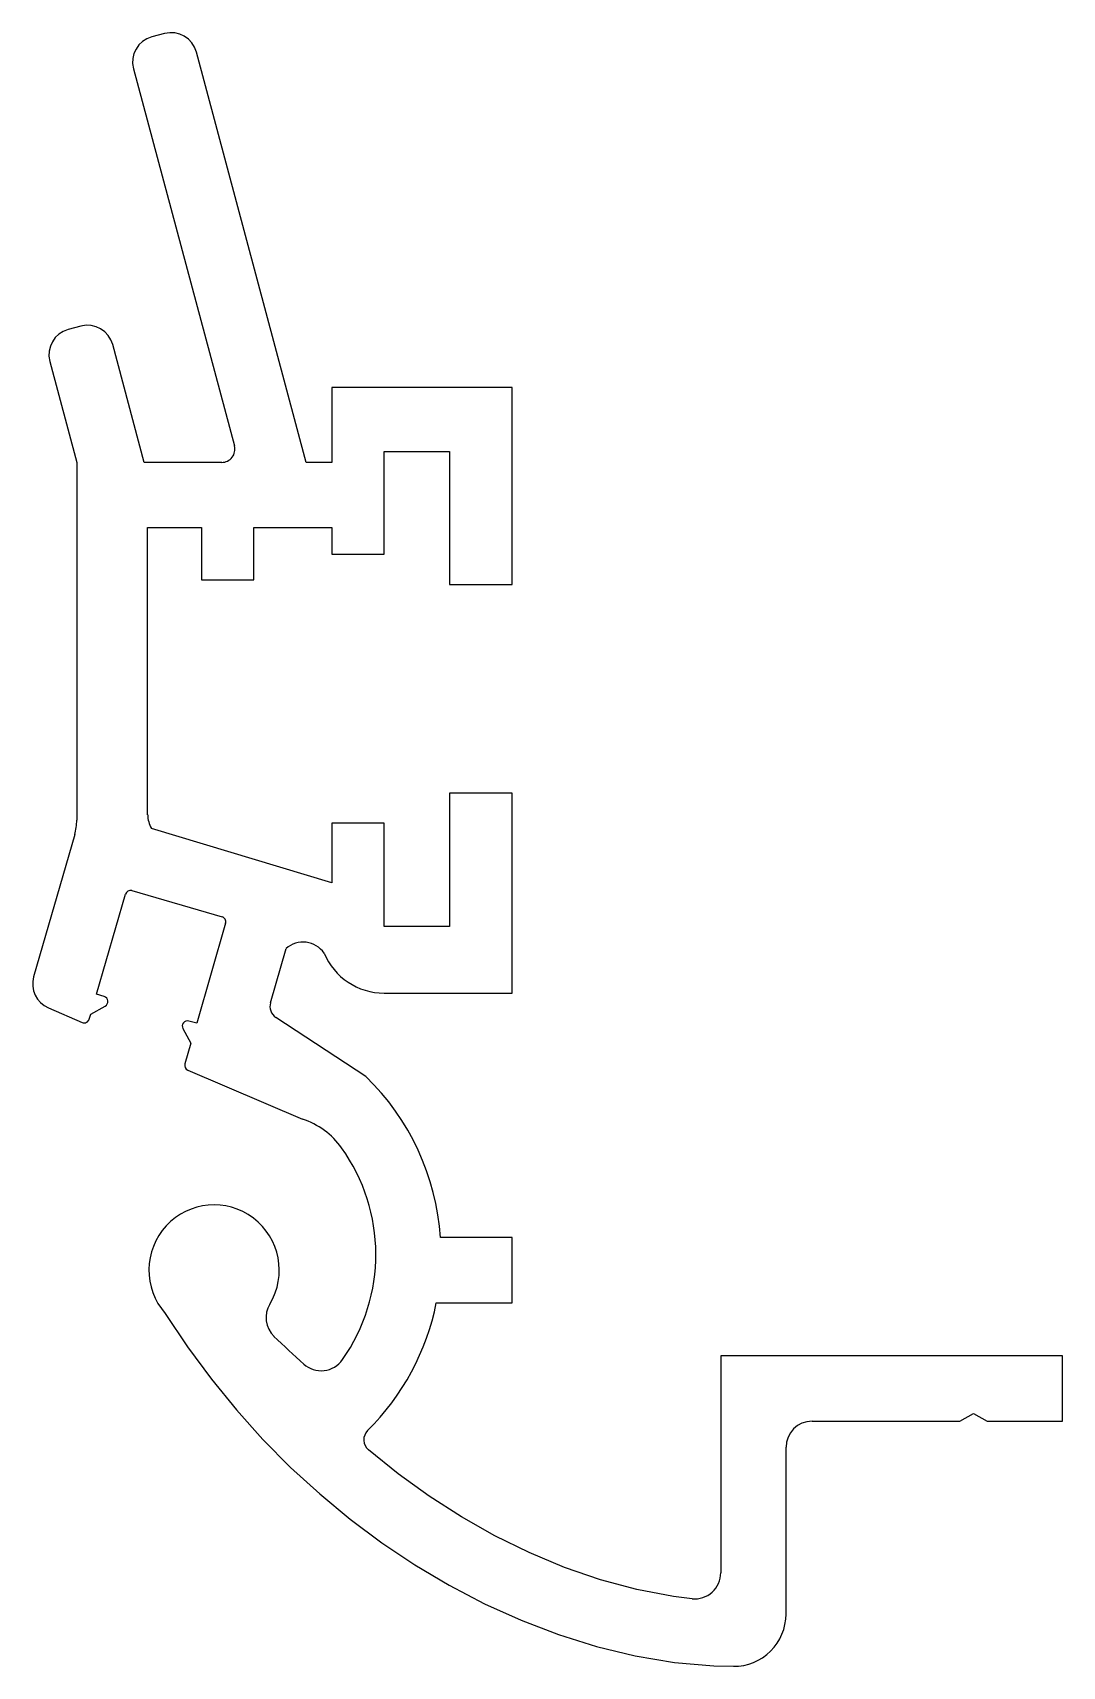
# Model space of a CAD drawing. Extents: x 1508.4 to 1547.9, y 169 to 231.6.
import ezdxf

# ---------------------------------------------------------------- set-up
doc = ezdxf.new("R2010")
doc.units = 0
doc.header["$LTSCALE"] = 15
doc.layers.get('0').update_dxf_attribs({"linetype": 'CONTINUOUS'})

msp = doc.modelspace()

# ---------------------------------------------------------------- linework, layer by layer
at = {"ltscale": 0.406943}
for p, q in [((1513.482, 231.563), (1512.999, 231.434)), ((1518.92, 215.133), (1514.707, 230.856)), ((1512.292, 230.209), (1516.163, 215.763)), ((1510.275, 220.351), (1509.792, 220.222)), ((1512.708, 215.133), (1511.499, 219.644)), ((1509.085, 218.997), (1510.12, 215.133)), ((1519.904, 218.004), (1519.904, 215.133)), ((1526.81, 218.004), (1519.904, 218.004)), ((1526.81, 210.454), (1526.81, 218.004)), ((1521.904, 211.609), (1521.904, 215.554)), ((1521.904, 215.554), (1524.404, 215.554)), ((1524.404, 215.554), (1524.404, 210.454)), ((1510.12, 215.133), (1510.12, 205.423)), ((1515.68, 215.133), (1512.708, 215.133)), ((1519.904, 215.133), (1518.92, 215.133)), ((1512.836, 201.624), (1512.836, 212.633)), ((1512.836, 212.633), (1514.904, 212.633)), ((1514.904, 212.633), (1514.904, 210.633)), ((1516.904, 210.633), (1516.904, 212.633)), ((1516.904, 212.633), (1519.904, 212.633)), ((1519.904, 212.633), (1519.904, 211.609)), ((1519.904, 211.609), (1521.904, 211.609)), ((1514.904, 210.633), (1516.904, 210.633)), ((1524.404, 210.454), (1526.81, 210.454)), ((1510.12, 205.423), (1510.12, 201.426)), ((1524.404, 202.454), (1524.404, 197.354)), ((1526.809, 202.454), (1524.404, 202.454)), ((1526.808, 194.794), (1526.809, 202.454)), ((1519.904, 199.024), (1512.979, 201.107)), ((1519.904, 201.309), (1519.904, 199.024)), ((1521.904, 201.309), (1519.904, 201.309)), ((1521.904, 197.354), (1521.904, 201.309)), ((1510.041, 200.87), (1508.465, 195.424)), ((1510.875, 194.757), (1511.982, 198.586)), ((1512.23, 198.722), (1515.688, 197.722)), ((1515.825, 197.474), (1514.717, 193.645)), ((1524.404, 197.354), (1521.904, 197.354)), ((1517.545, 194.425), (1518.146, 196.502)), ((1511.172, 194.666), (1510.875, 194.757)), ((1521.904, 194.794), (1526.808, 194.794)), ((1509.033, 194.227), (1510.328, 193.673)), ((1510.654, 193.994), (1511.21, 194.3)), ((1510.598, 193.801), (1510.654, 193.994)), ((1514.19, 193.438), (1514.496, 192.882)), ((1514.717, 193.645), (1514.418, 193.727)), ((1521.204, 191.6), (1517.751, 193.868)), ((1514.496, 192.882), (1514.266, 192.084)), ((1514.379, 191.845), (1518.772, 189.966)), ((1526.809, 185.431), (1524.064, 185.431)), ((1526.809, 182.931), (1526.809, 185.431)), ((1523.903, 182.931), (1526.809, 182.931)), ((1513.511, 182.525), (1514.368, 181.239)), ((1514.368, 181.239), (1515.278, 180.005)), ((1534.811, 180.893), (1534.811, 172.585)), ((1547.906, 180.893), (1534.811, 180.893)), ((1547.906, 178.393), (1547.906, 180.893)), ((1515.278, 180.005), (1516.239, 178.824)), ((1516.239, 178.824), (1517.253, 177.697)), ((1543.981, 178.393), (1544.502, 178.693)), ((1544.502, 178.693), (1545.021, 178.393)), ((1538.311, 178.393), (1543.981, 178.393)), ((1545.021, 178.393), (1547.906, 178.393)), ((1517.253, 177.697), (1518.318, 176.623)), ((1522.44, 176.379), (1521.299, 177.298)), ((1537.311, 171.001), (1537.311, 177.393)), ((1518.318, 176.623), (1519.434, 175.604)), ((1523.63, 175.522), (1522.44, 176.379)), ((1519.434, 175.604), (1520.602, 174.64)), ((1524.866, 174.73), (1523.63, 175.522)), ((1526.146, 174.007), (1524.866, 174.73)), ((1520.602, 174.64), (1521.819, 173.735)), ((1521.819, 173.735), (1523.086, 172.891)), ((1527.464, 173.359), (1526.146, 174.007)), ((1523.086, 172.891), (1524.399, 172.111)), ((1528.816, 172.793), (1527.464, 173.359)), ((1530.193, 172.318), (1528.816, 172.793)), ((1531.59, 171.944), (1530.193, 172.318)), ((1524.399, 172.111), (1525.756, 171.401)), ((1533, 171.679), (1531.59, 171.944)), ((1533.708, 171.59), (1533, 171.679)), ((1525.756, 171.401), (1527.154, 170.767)), ((1527.154, 170.767), (1528.586, 170.215)), ((1528.586, 170.215), (1530.048, 169.757)), ((1530.048, 169.757), (1531.531, 169.399)), ((1531.531, 169.399), (1533.03, 169.152)), ((1533.03, 169.152), (1534.54, 169.021)), ((1534.54, 169.021), (1535.298, 169.001))]:
    msp.add_line(p, q, dxfattribs=at)
for centre, radius, start, end in [((1513.259, 230.468), 1.001, 105.03382, 194.96562), ((1513.74, 230.595), 1.002, 15.0902, 104.90984), ((1510.533, 219.385), 1, 15.02864, 104.96961), ((1510.051, 219.256), 1, 105.01426, 194.98736), ((1515.68, 215.633), 0.5, 269.99897, 15.0012), ((1513.912, 201.643), 1.075, 181.05856, 209.90157), ((1508.046, 201.437), 2.073, 344.15224, 359.71314), ((1512.176, 198.528), 0.202, 74.28934, 163.44021), ((1515.637, 197.532), 0.197, 342.88974, 74.85081), ((1518.796, 195.781), 0.971, 34.27871, 132.0117), ((1521.917, 197.313), 2.519, 203.03296, 269.71584), ((1509.433, 195.15), 1.006, 164.16723, 246.53896), ((1511.113, 194.475), 0.2, 299.02599, 72.85083), ((1518.027, 194.286), 0.501, 163.97216, 236.59924), ((1510.406, 193.858), 0.2, 246.9779, 343.7294), ((1514.365, 193.534), 0.2, 74.71496, 208.86376), ((1514.458, 192.029), 0.2, 163.9832, 246.72646), ((1514.587, 184.785), 9.499, 3.90208, 45.84667), ((1517.834, 187.113), 3.004, 35.66636, 71.79553), ((1514.585, 184.785), 7, 324.82387, 35.64132), ((1515.383, 184.181), 2.5, 328.69414, 221.50206), ((1518.374, 182.363), 1, 148.69955, 226.10653), ((1514.588, 184.784), 9.498, 314.71645, 348.75521), ((1547.213, 212.343), 42.6, 226.11131, 228.20788), ((1519.49, 181.328), 1, 228.20802, 324.82052), ((1521.626, 177.679), 0.502, 134.99514, 229.37748), ((1538.311, 177.393), 1, 90.00209, 180), ((1533.811, 172.585), 1, 264.04315, 0.00046), ((1535.311, 171.001), 2, 269.60163, 0.00371)]:
    msp.add_arc(centre, radius, start, end, dxfattribs=at)

doc.saveas('drawing.dxf')
